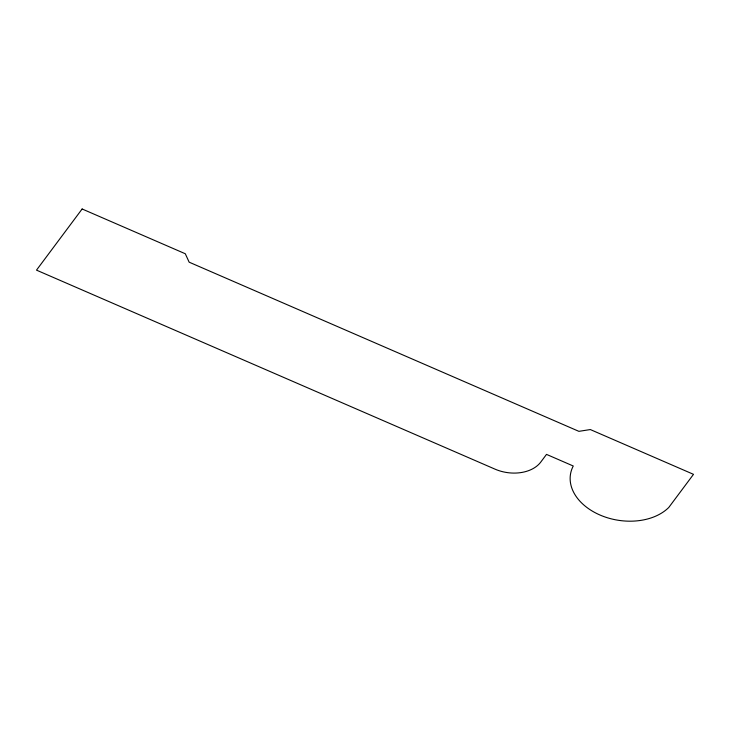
<?xml version="1.0" encoding="UTF-8"?>
<svg xmlns="http://www.w3.org/2000/svg" width="730" height="730" viewBox="0 0 730 730"><rect width="100%" height="100%" fill="white"/><g stroke="black" fill="none" stroke-linecap="round" stroke-linejoin="round"><path stroke-width="1.09" d="M82.134 208.981L36.5 270.137L495.031 469.153A34.365 24.008 9.2 0 0 540.802 462.035L546.505 454.388L573.26 466.005A54.084 37.777 9.2 0 0 599.932 514.997A54.084 37.777 9.2 0 0 668.78 507.459L693.5 474.336L590.333 429.559L578.89 431.339L189.143 262.17L185.301 253.757L82.134 208.981"/></g></svg>
